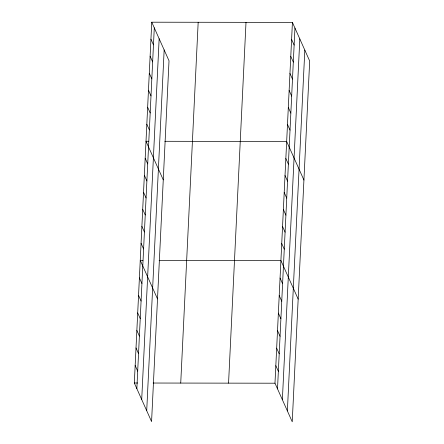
<?xml version="1.0" encoding="UTF-8"?>
<svg xmlns="http://www.w3.org/2000/svg" width="444" height="444" viewBox="0 0 444 444"><rect width="100%" height="100%" fill="white"/><g stroke="black" fill="none" stroke-linecap="round" stroke-linejoin="round"><path stroke-width="0.67" d="M151.759 22.2L169.02 60.795L151.576 421.595L134.316 383.006L151.759 22.2L292.424 22.405L309.684 60.995L292.241 421.8L274.98 383.205L292.424 22.405M136.846 388.661L154.29 27.855M141.708 399.528L159.152 38.728M146.714 410.728L164.158 49.922M180.73 383.072L198.179 22.267M228.56 383.139L246.004 22.339M277.511 388.866L294.955 28.061M282.373 399.733L299.817 38.928M287.379 410.933L304.823 50.128M148.69 141.27L145.998 141.264L163.264 179.859M164.841 141.292L286.669 141.47L303.929 180.064M142.935 260.334L140.243 260.328L157.509 298.923M159.08 260.356L280.908 260.534L298.174 299.128M134.316 383.006L137.679 383.006M153.152 383.033L274.98 383.205M291.603 39.411L294.133 45.072M290.781 56.421L293.312 62.077M289.954 73.432L292.485 79.088M289.133 90.443L291.664 96.098M288.311 107.448L290.842 113.109M287.49 124.459L290.021 130.114M285.842 158.48L288.372 164.136M285.02 175.485L287.551 181.146M284.199 192.496L286.73 198.152M283.377 209.507L285.908 215.162M282.556 226.518L285.087 232.173M281.735 243.523L284.265 249.184M280.064 278.061L282.595 283.716M279.215 295.582L281.746 301.243M278.366 313.109L280.897 318.764M150.938 39.211L153.469 44.866M277.522 330.63L280.053 336.291M150.111 56.216L152.642 61.877M276.673 348.157L279.204 353.813M149.289 73.227L151.82 78.888M275.824 365.684L278.355 371.339M148.468 90.237L150.999 95.893M147.647 107.248L150.177 112.904M146.825 124.253L149.356 129.914M145.177 158.275L147.708 163.93M144.356 175.286L146.886 180.941M143.534 192.291L146.065 197.952M142.713 209.302L145.244 214.957M141.891 226.312L144.422 231.968M141.064 243.323L143.595 248.979M139.399 277.855L141.93 283.511M138.55 295.382L141.081 301.038M137.701 312.903L140.232 318.564M136.857 330.43L139.388 336.086M136.008 347.952L138.539 353.613M135.159 365.479L137.69 371.134"/></g></svg>
